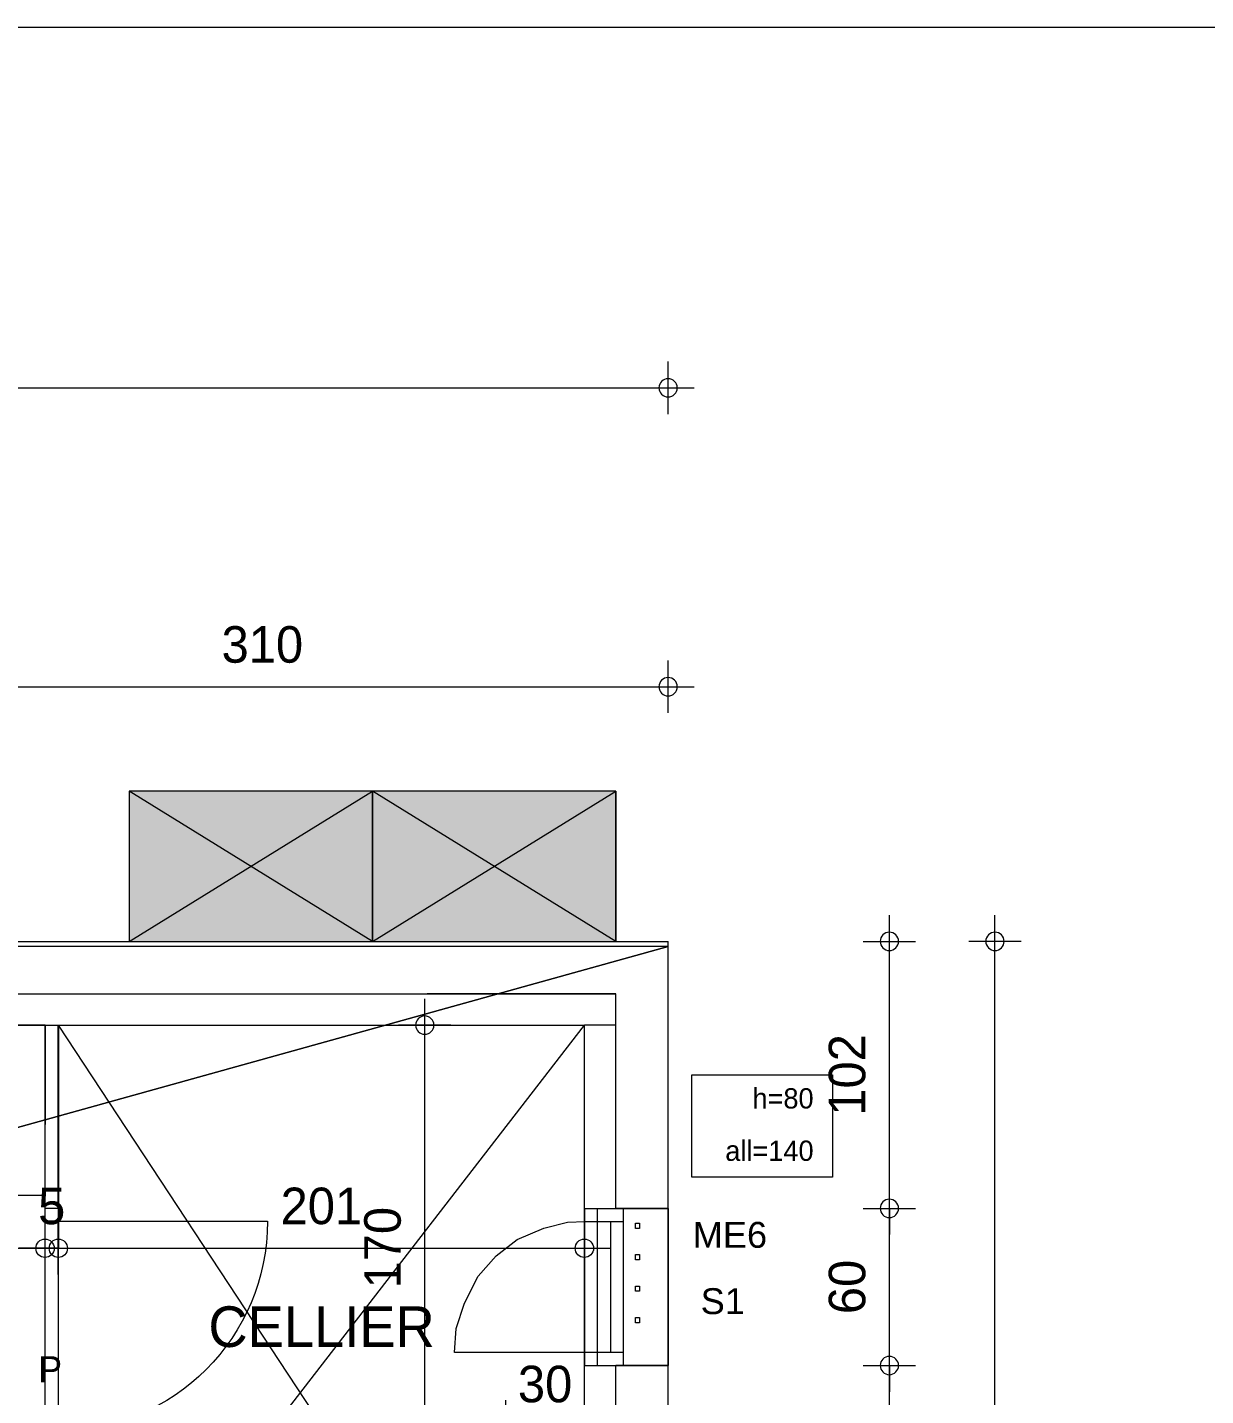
# Model space of a CAD drawing. Header units: metres. Extents: x 1.8 to 61.8, y -53.3 to -11.3.
# Drawn here: x 23.55 to 28.05, y -16.53 to -11.31 of the extents above; entities that cross this region are included whole.
import ezdxf
from ezdxf.enums import TextEntityAlignment as Align
from ezdxf.lldxf.tags import DXFTag

# ---------------------------------------------------------------- set-up
doc = ezdxf.new("R2010")
doc.units = ezdxf.units.M
doc.header["$MEASUREMENT"] = 0
for name, color, linetype in [('Calque commun', 7, 'Continuous'), ('Calque7', 7, 'Continuous'), ('Textes', 7, 'Continuous')]:
    doc.layers.add(name, color=color, linetype=linetype)
doc.styles.add('Arial9', font='arial.ttf', dxfattribs={"height": 0.098961})
doc.styles.add('Century Gothic10', font='GOTHIC.TTF', dxfattribs={"height": 0.077575})
doc.styles.add('Century Gothic15', font='GOTHIC.TTF', dxfattribs={"height": 0.139636})
doc.styles.add('Century Gothic18', font='GOTHIC.TTF', dxfattribs={"height": 0.155151})
tags = doc.linetypes.add('HIDDEN', pattern=[0.375, 0.25, -0.125]).pattern_tags.tags
tags[6:7] = [DXFTag(74, 4), DXFTag(75, 0), DXFTag(340, '0'), DXFTag(46, 1.0), DXFTag(50, 0.0), DXFTag(44, 0.0), DXFTag(45, 0.0)]
tags[4:5] = [DXFTag(74, 4), DXFTag(75, 0), DXFTag(340, '0'), DXFTag(46, 1.0), DXFTag(50, 0.0), DXFTag(44, 0.0), DXFTag(45, 0.0)]
tags = doc.linetypes.add('HIDDEN2', pattern=[0.1875, 0.125, -0.0625]).pattern_tags.tags
tags[6:7] = [DXFTag(74, 4), DXFTag(75, 0), DXFTag(340, '0'), DXFTag(46, 1.0), DXFTag(50, 0.0), DXFTag(44, 0.0), DXFTag(45, 0.0)]
tags[4:5] = [DXFTag(74, 4), DXFTag(75, 0), DXFTag(340, '0'), DXFTag(46, 1.0), DXFTag(50, 0.0), DXFTag(44, 0.0), DXFTag(45, 0.0)]

# ---------------------------------------------------------------- blocks, each defined once
blk = doc.blocks.new('Block52879')
at = {"layer": 'Calque commun', "color": 7, "linetype": 'Continuous', "lineweight": 18}
for p, q in [((25.8015, -14.7998), (26.0015, -14.7998)), ((25.8015, -14.9998), (25.8015, -14.9998))]:
    blk.add_line(p, q, dxfattribs=at)
at = {"layer": 'Calque commun', "color": 7, "linetype": 'Continuous', "lineweight": 9}
blk.add_line((25.8015, -15.1198), (25.6815, -15.1198), dxfattribs=at)
blk = doc.blocks.new('Block52880')
at = {"layer": 'Calque commun', "color": 7, "linetype": 'Continuous', "lineweight": 18}
for p, q in [((26.0015, -15.8198), (26.0015, -14.7998)), ((26.0015, -23.7998), (26.0015, -16.4198))]:
    blk.add_line(p, q, dxfattribs=at)
at = {"layer": 'Calque commun', "color": 7, "linetype": 'Continuous', "lineweight": 9}
for p, q in [((25.8015, -15.8198), (25.8015, -14.9998)), ((25.6815, -15.8198), (25.6815, -15.1198)), ((25.6815, -23.4798), (25.6815, -16.4198)), ((25.8015, -23.5998), (25.8015, -16.4198))]:
    blk.add_line(p, q, dxfattribs=at)
blk = doc.blocks.new('new51')
at = {"layer": 'Calque commun', "color": 5, "linetype": 'Continuous', "lineweight": 9}
blk.add_arc((0, 0), 0.5, 0, 359.99941, dxfattribs=at)
blk = doc.blocks.new('new52')
at = {"layer": 'Calque commun', "color": 5, "linetype": 'Continuous', "lineweight": 9}
blk.add_arc((0, 0), 0.5, 0, 359.99941, dxfattribs=at)
blk = doc.blocks.new('DimLine53193')
at = {"layer": 'Calque commun', "color": 5, "linetype": 'Continuous', "lineweight": 9}
for p, q in [((22.9015, -13.9273), (22.9015, -13.7273)), ((26.0015, -13.9273), (26.0015, -13.7273)), ((22.9015, -13.8273), (22.8015, -13.8273)), ((22.9015, -13.8273), (26.0015, -13.8273)), ((26.0015, -13.8273), (26.1015, -13.8273))]:
    blk.add_line(p, q, dxfattribs=at)
at = {"layer": 'Calque commun', "color": 5, "linetype": 'Continuous', "lineweight": 9, "xscale": 0.07000000029802322, "yscale": 0.07000000029802322, "zscale": 0.07000000029802322}
for name, p in [('new51', (22.9015, -13.8273)), ('new52', (26.0015, -13.8273))]:
    blk.add_blockref(name, p, dxfattribs=at)
at = {"layer": 'Calque commun', "color": 5, "linetype": 'Continuous', "lineweight": 9, "style": 'Century Gothic15'}
blk.add_text('310', height=0.13964, dxfattribs=at).set_placement((24.4515, -13.7773), align=Align.BOTTOM_CENTER)
blk = doc.blocks.new('new54')
at = {"layer": 'Calque commun', "color": 5, "linetype": 'Continuous', "lineweight": 9}
blk.add_arc((0, 0), 0.5, 0, 359.99941, dxfattribs=at)
blk = doc.blocks.new('DimLine53238')
at = {"layer": 'Calque commun', "color": 5, "linetype": 'Continuous', "lineweight": 9}
for p, q in [((27.2499, -14.7998, 0), (27.2499, -14.6998, 0)), ((27.3499, -14.7998, 0), (27.1499, -14.7998, 0)), ((27.2499, -23.7998, 0), (27.2499, -14.7998, 0))]:
    blk.add_line(p, q, dxfattribs=at)
at = {"layer": 'Calque commun', "color": 5, "linetype": 'Continuous', "lineweight": 9, "xscale": 0.07000000029802322, "yscale": 0.07000000029802322, "zscale": 0.07000000029802322, "rotation": 90}
blk.add_blockref('new54', (27.2499, -14.7998, 0), dxfattribs=at)
blk = doc.blocks.new('Block53986')
at = {"layer": 'Calque commun', "color": 7, "linetype": 'Continuous', "lineweight": 18}
for p, q in [((20.6815, -14.7998), (22.1015, -14.7998)), ((22.9015, -14.7998), (26.0015, -14.7998))]:
    blk.add_line(p, q, dxfattribs=at)
at = {"layer": 'Calque commun', "color": 7, "linetype": 'Continuous', "lineweight": 9}
for p, q in [((20.6815, -14.9998), (22.1015, -14.9998)), ((22.9015, -14.9998), (25.8015, -14.9998)), ((20.6815, -15.1198), (22.1015, -15.1198)), ((22.9015, -15.1198), (25.6815, -15.1198))]:
    blk.add_line(p, q, dxfattribs=at)
blk = doc.blocks.new('new123')
at = {"layer": 'Calque commun', "color": 5, "linetype": 'Continuous', "lineweight": 9}
blk.add_arc((0, 0), 0.5, 0, 359.99941, dxfattribs=at)
blk = doc.blocks.new('new124')
at = {"layer": 'Calque commun', "color": 5, "linetype": 'Continuous', "lineweight": 9}
blk.add_arc((0, 0), 0.5, 0, 359.99941, dxfattribs=at)
blk = doc.blocks.new('DimLine55593')
at = {"layer": 'Calque commun', "color": 5, "linetype": 'Continuous', "lineweight": 9}
for p, q in [((19.4015, -12.7855), (19.4015, -12.5855)), ((26.0015, -12.7855), (26.0015, -12.5855)), ((19.4015, -12.6855), (19.3015, -12.6855)), ((19.4015, -12.6855), (26.0015, -12.6855)), ((26.0015, -12.6855), (26.1015, -12.6855))]:
    blk.add_line(p, q, dxfattribs=at)
at = {"layer": 'Calque commun', "color": 5, "linetype": 'Continuous', "lineweight": 9, "xscale": 0.07000000029802322, "yscale": 0.07000000029802322, "zscale": 0.07000000029802322}
for name, p in [('new123', (19.4015, -12.6855)), ('new124', (26.0015, -12.6855))]:
    blk.add_blockref(name, p, dxfattribs=at)
at = {"layer": 'Calque commun', "color": 5, "linetype": 'Continuous', "lineweight": 9, "style": 'Century Gothic15'}
blk.add_text('660', height=0.13964, dxfattribs=at).set_placement((22.7015, -12.6355), align=Align.BOTTOM_CENTER)
blk = doc.blocks.new('@PRES_1_$$_1-13')
at = {"layer": 'Calque commun', "color": 5, "linetype": 'Continuous', "lineweight": 9}
for p, q in [((0, 0.32), (0.6, 0.32)), ((0.6, 0.15), (0, 0.15)), ((0.05, 0.05), (0.05, 0.15)), ((0.55, 0.15), (0.55, 0.05)), ((0.05, 0.1), (0.55, 0.1)), ((0.6, 0.05), (0, 0.05)), ((0, 0), (0.6, 0))]:
    blk.add_line(p, q, dxfattribs=at)
blk = doc.blocks.new('@PRES_1_$$_1-14')
at = {"layer": 'Calque commun', "color": 0, "linetype": 'ByBlock', "lineweight": -2}
blk.add_line((0, 0), (0, 0.32), dxfattribs=at)
blk = doc.blocks.new('@PRES_1_$$_1-15')
at = {"layer": 'Calque commun', "color": 0, "linetype": 'ByBlock', "lineweight": -2}
blk.add_line((0, 0), (0, 0.32), dxfattribs=at)
blk = doc.blocks.new('INTER_2D_COMB5')
at = {"layer": 'Calque commun', "color": 0, "linetype": 'ByBlock', "lineweight": -2}
blk.add_blockref('@PRES_1_$$_1-13', (0, 0), dxfattribs=at)
at = {"layer": 'Calque commun', "color": 7, "linetype": 'Continuous', "lineweight": 9}
blk.add_blockref('@PRES_1_$$_1-14', (0, 0), dxfattribs=at)
at = {"layer": 'Calque commun', "color": 7, "linetype": 'Continuous', "lineweight": 9, "extrusion": (0, 0, -1), "xscale": -1, "yscale": -1, "zscale": -1, "rotation": -180}
blk.add_blockref('@PRES_1_$$_1-15', (-0.6, 0), dxfattribs=at)
blk = doc.blocks.new('PLACED_COMB5')
at = {"layer": 'Calque commun', "color": 0, "linetype": 'ByBlock', "lineweight": -2}
blk.add_blockref('INTER_2D_COMB5', (0, 0), dxfattribs=at)
blk = doc.blocks.new('new275')
at = {"layer": 'Calque commun', "color": 5, "linetype": 'Continuous', "lineweight": 9}
blk.add_arc((0, 0), 0.5, 0, 359.99941, dxfattribs=at)
blk = doc.blocks.new('new276')
at = {"layer": 'Calque commun', "color": 5, "linetype": 'Continuous', "lineweight": 9}
blk.add_arc((0, 0), 0.5, 0, 359.99941, dxfattribs=at)
blk = doc.blocks.new('DimLine58940')
at = {"layer": 'Calque commun', "color": 5, "linetype": 'Continuous', "lineweight": 9}
for p, q in [((26.8466, -14.7998), (26.8466, -14.6998)), ((26.7466, -14.7998), (26.9466, -14.7998)), ((26.8466, -15.8198), (26.8466, -14.7998)), ((26.7466, -15.8198), (26.9466, -15.8198)), ((26.8466, -15.8198), (26.8466, -15.9198))]:
    blk.add_line(p, q, dxfattribs=at)
at = {"layer": 'Calque commun', "color": 5, "linetype": 'Continuous', "lineweight": 9, "xscale": 0.07000000029802322, "yscale": 0.07000000029802322, "zscale": 0.07000000029802322, "rotation": 90}
for name, p in [('new276', (26.8466, -14.7998)), ('new275', (26.8466, -15.8198))]:
    blk.add_blockref(name, p, dxfattribs=at)
at = {"layer": 'Calque commun', "color": 5, "linetype": 'Continuous', "lineweight": 9, "style": 'Century Gothic15'}
blk.add_text('102', height=0.13964, rotation=90, dxfattribs=at).set_placement((26.7966, -15.3098), align=Align.BOTTOM_CENTER)
blk = doc.blocks.new('new277')
at = {"layer": 'Calque commun', "color": 5, "linetype": 'Continuous', "lineweight": 9}
blk.add_arc((0, 0), 0.5, 0, 359.99941, dxfattribs=at)
blk = doc.blocks.new('new278')
at = {"layer": 'Calque commun', "color": 5, "linetype": 'Continuous', "lineweight": 9}
blk.add_arc((0, 0), 0.5, 0, 359.99941, dxfattribs=at)
blk = doc.blocks.new('DimLine58948')
at = {"layer": 'Calque commun', "color": 5, "linetype": 'Continuous', "lineweight": 9}
for p, q in [((26.8466, -15.8198), (26.8466, -15.7198)), ((26.7466, -15.8198), (26.9466, -15.8198)), ((26.8466, -16.4198), (26.8466, -15.8198)), ((26.7466, -16.4198), (26.9466, -16.4198)), ((26.8466, -16.4198), (26.8466, -16.5198))]:
    blk.add_line(p, q, dxfattribs=at)
at = {"layer": 'Calque commun', "color": 5, "linetype": 'Continuous', "lineweight": 9, "xscale": 0.07000000029802322, "yscale": 0.07000000029802322, "zscale": 0.07000000029802322, "rotation": 90}
for name, p in [('new278', (26.8466, -15.8198)), ('new277', (26.8466, -16.4198))]:
    blk.add_blockref(name, p, dxfattribs=at)
at = {"layer": 'Calque commun', "color": 5, "linetype": 'Continuous', "lineweight": 9, "style": 'Century Gothic15'}
blk.add_text('60', height=0.13964, rotation=90, dxfattribs=at).set_placement((26.7966, -16.1198), align=Align.BOTTOM_CENTER)
blk = doc.blocks.new('new280')
at = {"layer": 'Calque commun', "color": 5, "linetype": 'Continuous', "lineweight": 9}
blk.add_arc((0, 0), 0.5, 0, 359.99941, dxfattribs=at)
blk = doc.blocks.new('DimLine58956')
at = {"layer": 'Calque commun', "color": 5, "linetype": 'Continuous', "lineweight": 9}
for p, q in [((26.8466, -16.4198), (26.8466, -16.3198)), ((26.7466, -16.4198), (26.9466, -16.4198)), ((26.8466, -23.7998), (26.8466, -16.4198))]:
    blk.add_line(p, q, dxfattribs=at)
at = {"layer": 'Calque commun', "color": 5, "linetype": 'Continuous', "lineweight": 9, "xscale": 0.07000000029802322, "yscale": 0.07000000029802322, "zscale": 0.07000000029802322, "rotation": 90}
blk.add_blockref('new280', (26.8466, -16.4198), dxfattribs=at)
blk = doc.blocks.new('XMODULE1PGNONPMR25')
at = {"layer": 'Calque commun', "color": 5, "linetype": 'Continuous', "lineweight": 9}
blk.add_arc((0, 0), 0.5, 0, 359.99941, dxfattribs=at)
blk = doc.blocks.new('XMODULE1PGNONPMR26')
at = {"layer": 'Calque commun', "color": 5, "linetype": 'Continuous', "lineweight": 9}
blk.add_arc((0, 0), 0.5, 0, 359.99941, dxfattribs=at)
blk = doc.blocks.new('DimLine53452')
at = {"layer": 'Calque commun', "color": 5, "linetype": 'Continuous', "lineweight": 9}
for p, q in [((10.8722, -16.9433), (10.8722, -16.7433)), ((12.8815, -16.9433), (12.8815, -16.7433)), ((10.8722, -16.8433), (10.7722, -16.8433)), ((10.8722, -16.8433), (12.8815, -16.8433)), ((12.8815, -16.8433), (12.9815, -16.8433))]:
    blk.add_line(p, q, dxfattribs=at)
at = {"layer": 'Calque commun', "color": 5, "linetype": 'Continuous', "lineweight": 9, "extrusion": (0, 0, -1), "xscale": 0.07000000029802322, "yscale": 0.07000000029802322, "zscale": 0.07000000029802322}
for name, p in [('XMODULE1PGNONPMR25', (-10.8722, -16.8433)), ('XMODULE1PGNONPMR26', (-12.8815, -16.8433))]:
    blk.add_blockref(name, p, dxfattribs=at)
at = {"layer": 'Calque commun', "color": 5, "linetype": 'Continuous', "lineweight": 9, "style": 'Century Gothic15'}
blk.add_text('201', height=0.13964, dxfattribs=at).set_placement((11.8769, -16.7933), align=Align.BOTTOM_CENTER)
blk = doc.blocks.new('XMODULE1PGNONPMR27')
at = {"layer": 'Calque commun', "color": 5, "linetype": 'Continuous', "lineweight": 9}
blk.add_arc((0, 0), 0.5, 0, 359.99941, dxfattribs=at)
blk = doc.blocks.new('XMODULE1PGNONPMR28')
at = {"layer": 'Calque commun', "color": 5, "linetype": 'Continuous', "lineweight": 9}
blk.add_arc((0, 0), 0.5, 0, 359.99941, dxfattribs=at)
blk = doc.blocks.new('DimLine53460')
at = {"layer": 'Calque commun', "color": 5, "linetype": 'Continuous', "lineweight": 9}
for p, q in [((10.8215, -16.9433), (10.8215, -16.7433)), ((10.8722, -16.9433), (10.8722, -16.7433)), ((10.8215, -16.8433), (10.7215, -16.8433)), ((10.8215, -16.8433), (10.8722, -16.8433)), ((10.8722, -16.8433), (10.9722, -16.8433))]:
    blk.add_line(p, q, dxfattribs=at)
at = {"layer": 'Calque commun', "color": 5, "linetype": 'Continuous', "lineweight": 9, "extrusion": (0, 0, -1), "xscale": 0.07000000029802322, "yscale": 0.07000000029802322, "zscale": 0.07000000029802322}
for name, p in [('XMODULE1PGNONPMR27', (-10.8215, -16.8433)), ('XMODULE1PGNONPMR28', (-10.8722, -16.8433))]:
    blk.add_blockref(name, p, dxfattribs=at)
at = {"layer": 'Calque commun', "color": 5, "linetype": 'Continuous', "lineweight": 9, "style": 'Century Gothic15'}
blk.add_text('5', height=0.1396, dxfattribs=at).set_placement((10.8469, -16.7933), align=Align.BOTTOM_CENTER)
blk = doc.blocks.new('XMODULE1PGNONPMR29')
at = {"layer": 'Calque commun', "color": 5, "linetype": 'Continuous', "lineweight": 9}
blk.add_arc((0, 0), 0.5, 0, 359.99941, dxfattribs=at)
blk = doc.blocks.new('XMODULE1PGNONPMR30')
at = {"layer": 'Calque commun', "color": 5, "linetype": 'Continuous', "lineweight": 9}
blk.add_arc((0, 0), 0.5, 0, 359.99941, dxfattribs=at)
blk = doc.blocks.new('DimLine53468')
at = {"layer": 'Calque commun', "color": 5, "linetype": 'Continuous', "lineweight": 9}
for p, q in [((8.2748, -16.9433), (8.2748, -16.7433)), ((10.8215, -16.9433), (10.8215, -16.7433)), ((8.2748, -16.8433), (8.1748, -16.8433)), ((8.2748, -16.8433), (10.8215, -16.8433)), ((10.8215, -16.8433), (10.9215, -16.8433))]:
    blk.add_line(p, q, dxfattribs=at)
at = {"layer": 'Calque commun', "color": 5, "linetype": 'Continuous', "lineweight": 9, "extrusion": (0, 0, -1), "xscale": 0.07000000029802322, "yscale": 0.07000000029802322, "zscale": 0.07000000029802322}
for name, p in [('XMODULE1PGNONPMR29', (-8.2748, -16.8433)), ('XMODULE1PGNONPMR30', (-10.8215, -16.8433))]:
    blk.add_blockref(name, p, dxfattribs=at)
at = {"layer": 'Calque commun', "color": 5, "linetype": 'Continuous', "lineweight": 9, "style": 'Century Gothic15'}
blk.add_text('255', height=0.13964, dxfattribs=at).set_placement((9.5482, -16.7933), align=Align.BOTTOM_CENTER)
blk = doc.blocks.new('XMODULE1PGNONPMR33')
at = {"layer": 'Calque commun', "color": 5, "linetype": 'Continuous', "lineweight": 9}
blk.add_arc((0, 0), 0.5, 0, 359.99941, dxfattribs=at)
blk = doc.blocks.new('XMODULE1PGNONPMR34')
at = {"layer": 'Calque commun', "color": 5, "linetype": 'Continuous', "lineweight": 9}
blk.add_arc((0, 0), 0.5, 0, 359.99941, dxfattribs=at)
blk = doc.blocks.new('DimLine53500')
at = {"layer": 'Calque commun', "color": 5, "linetype": 'Continuous', "lineweight": 9}
for p, q in [((12.272, -15.9912), (12.272, -15.8912)), ((12.372, -15.9912), (12.172, -15.9912)), ((12.272, -17.6912), (12.272, -15.9912)), ((12.372, -17.6912), (12.172, -17.6912)), ((12.272, -17.6912), (12.272, -17.7912))]:
    blk.add_line(p, q, dxfattribs=at)
at = {"layer": 'Calque commun', "color": 5, "linetype": 'Continuous', "lineweight": 9, "xscale": 0.07000000029802322, "yscale": 0.07000000029802322, "zscale": 0.07000000029802322, "rotation": 90}
for name, p in [('XMODULE1PGNONPMR34', (12.272, -15.9912)), ('XMODULE1PGNONPMR33', (12.272, -17.6912))]:
    blk.add_blockref(name, p, dxfattribs=at)
at = {"layer": 'Calque commun', "color": 5, "linetype": 'Continuous', "lineweight": 9, "style": 'Century Gothic15'}
blk.add_text('170', height=0.13964, rotation=90, dxfattribs=at).set_placement((12.222, -16.8412), align=Align.BOTTOM_CENTER)
blk = doc.blocks.new('XMODULE1PGNONPMR47')
at = {"layer": 'Calque commun', "color": 5, "linetype": 'Continuous', "lineweight": 9}
blk.add_arc((0, 0), 0.5, 0, 359.99941, dxfattribs=at)
blk = doc.blocks.new('XMODULE1PGNONPMR48')
at = {"layer": 'Calque commun', "color": 5, "linetype": 'Continuous', "lineweight": 9}
blk.add_arc((0, 0), 0.5, 0, 359.99941, dxfattribs=at)
blk = doc.blocks.new('DimLine55785')
at = {"layer": 'Calque commun', "color": 5, "linetype": 'Continuous', "lineweight": 9}
for p, q in [((12.5815, -17.6236), (12.5815, -17.4236)), ((12.8815, -17.6236), (12.8815, -17.4236)), ((12.5815, -17.5236), (12.4815, -17.5236)), ((12.5815, -17.5236), (12.8815, -17.5236)), ((12.8815, -17.5236), (12.9815, -17.5236))]:
    blk.add_line(p, q, dxfattribs=at)
at = {"layer": 'Calque commun', "color": 5, "linetype": 'Continuous', "lineweight": 9, "extrusion": (0, 0, -1), "xscale": 0.07000000029802322, "yscale": 0.07000000029802322, "zscale": 0.07000000029802322}
for name, p in [('XMODULE1PGNONPMR47', (-12.5815, -17.5236)), ('XMODULE1PGNONPMR48', (-12.8815, -17.5236))]:
    blk.add_blockref(name, p, dxfattribs=at)
at = {"layer": 'Calque commun', "color": 5, "linetype": 'Continuous', "lineweight": 9, "style": 'Century Gothic15'}
blk.add_text('30', height=0.13964, dxfattribs=at).set_placement((12.7315, -17.4736), align=Align.BOTTOM_CENTER)
blk = doc.blocks.new('60x65')
at = {"layer": 'Calque commun', "color": 7, "linetype": 'HIDDEN', "lineweight": 9}
mesh = blk.add_polyface(dxfattribs=at)
corners = [(0, 0.6), (0.65, 0.6), (0.65, 0), (0, 0)]
mesh.append_faces([[corners[k] for k in face] for face in [(0, 1, 2, 3)]], dxfattribs={"color": 7})
blk = doc.blocks.new('@PRES_1_$$_1-28')
at = {"layer": 'Calque commun', "color": 5, "linetype": 'Continuous', "lineweight": 9}
blk.add_line((0.05, 0.05), (0.05, 0.85), dxfattribs=at)
at = {"layer": 'Calque commun', "color": 5, "linetype": 'Continuous', "lineweight": 9, "extrusion": (0, 0, -1)}
blk.add_arc((-0.05, 0.05), 0.8, 90, 180, dxfattribs=at)
at = {"layer": 'Calque commun', "color": 5, "linetype": 'Continuous', "lineweight": 9}
mesh = blk.add_polyface(dxfattribs=at)
corners = [(0, 0), (0, 0.05), (0.05, 0.05), (0.05, 0)]
mesh.append_faces([[corners[k] for k in face] for face in [(0, 1, 2, 3)]], dxfattribs={"color": 5})
mesh = blk.add_polyface(dxfattribs=at)
corners = [(0.85, 0), (0.85, 0.05), (0.9, 0.05), (0.9, 0)]
mesh.append_faces([[corners[k] for k in face] for face in [(0, 1, 2, 3)]], dxfattribs={"color": 5})
blk = doc.blocks.new('@PRES_1_$$_1-29')
at = {"layer": 'Calque commun', "color": 0, "linetype": 'Continuous', "lineweight": 9}
blk.add_line((0, 0), (0, 0.05), dxfattribs=at)
blk = doc.blocks.new('@PRES_1_$$_1-30')
at = {"layer": 'Calque commun', "color": 0, "linetype": 'Continuous', "lineweight": 9}
blk.add_line((0, 0), (0, 0.05), dxfattribs=at)
blk = doc.blocks.new('INTER_2D_COMB10')
at = {"layer": 'Calque7', "color": 0, "linetype": 'ByBlock', "lineweight": -2}
blk.add_blockref('@PRES_1_$$_1-28', (0, 0), dxfattribs=at)
at = {"layer": 'Calque7', "color": 15, "linetype": 'ByBlock', "lineweight": -2}
blk.add_blockref('@PRES_1_$$_1-29', (0, 0), dxfattribs=at)
at = {"layer": 'Calque7', "color": 15, "linetype": 'ByBlock', "lineweight": -2, "extrusion": (0, 0, -1), "xscale": -1, "yscale": -1, "zscale": -1, "rotation": -180}
blk.add_blockref('@PRES_1_$$_1-30', (-0.9, 0), dxfattribs=at)
blk = doc.blocks.new('PLACED_COMB10')
at = {"layer": 'Calque7', "color": 0, "linetype": 'ByBlock', "lineweight": -2}
blk.add_blockref('INTER_2D_COMB10', (0, 0), dxfattribs=at)
blk = doc.blocks.new('XMODULE1PGNONPMR75')
at = {"layer": 'Calque commun', "color": 7, "linetype": 'Continuous', "lineweight": 9}
blk.add_line((10.8215, -15.9912), (10.8215, -16.3712), dxfattribs=at)
at = {"layer": 'Calque commun', "color": 15, "linetype": 'Continuous', "lineweight": 18}
for p, q in [((10.8215, -15.9912), (10.8715, -15.9912)), ((10.8215, -16.6905), (10.8215, -15.9912)), ((10.8715, -16.6905), (10.8715, -15.9912))]:
    blk.add_line(p, q, dxfattribs=at)
at = {"layer": 'Calque commun', "color": 9, "linetype": 'HIDDEN2', "lineweight": 9}
for p, q in [((10.8715, -18.5912), (12.8815, -15.9912)), ((10.8715, -15.9912), (12.5815, -18.5893))]:
    blk.add_line(p, q, dxfattribs=at)
at = {"layer": 'Calque commun', "color": 5, "linetype": 'Continuous', "lineweight": 9}
for name in ['DimLine53500', 'DimLine53468', 'DimLine53460', 'DimLine53452', 'DimLine55785']:
    blk.add_blockref(name, (0, 0), dxfattribs=at)
at = {"layer": 'Calque commun', "color": 0, "linetype": 'ByBlock', "lineweight": -2, "extrusion": (0, 0, -1), "xscale": -1, "yscale": -1, "zscale": -1, "rotation": -90}
blk.add_blockref('60x65', (-10.2215, -16.6412), dxfattribs=at)
at = {"layer": 'Calque commun', "color": 0, "linetype": 'ByBlock', "lineweight": -2, "rotation": -90.00000000000001}
blk.add_blockref('PLACED_COMB10', (10.8215, -16.6905), dxfattribs=at)
at = {"layer": 'Textes', "color": 5, "linetype": 'ByBlock', "lineweight": -2, "style": 'Century Gothic18'}
blk.add_text('CELLIER', height=0.15515, dxfattribs=at).set_placement((11.4454, -17.0653), align=Align.TOP_LEFT)
at = {"layer": 'Calque commun', "color": 9, "linetype": 'Continuous', "lineweight": 9}
mesh = blk.add_polyface(dxfattribs=at)
corners = [(10.8215, -18.6712), (10.8215, -15.9912), (8.2716, -15.9912), (8.2816, -18.6712)]
mesh.append_faces([[corners[k] for k in face] for face in [(0, 1, 2, 3)]], dxfattribs={"color": 9})
at = {"layer": 'Calque commun', "color": 9, "linetype": 'Continuous', "lineweight": 18}
mesh = blk.add_polyface(dxfattribs=at)
corners = [(12.8815, -15.9912), (10.8726, -15.9928), (10.8719, -17.6935), (12.8815, -17.6912)]
mesh.append_faces([[corners[k] for k in face] for face in [(0, 1, 2, 3)]], dxfattribs={"color": 9})
at = {"layer": 'Calque commun', "color": 9, "linetype": 'Continuous', "lineweight": 9}
mesh = blk.add_polyface(dxfattribs=at)
corners = [(10.8615, -20.6013), (12.8815, -20.6013), (12.8815, -24.3512), (10.8615, -19.5712), (10.8615, -19.6512), (10.5815, -19.6512), (8.2215, -18.6712), (10.5815, -20.5513), (7.2216, -19.6158), (7.2216, -19.0635), (6.9215, -16.2714), (6.8815, -24.3512), (10.8615, -20.5513), (11.7015, -18.6712), (8.2215, -16.2714), (6.8815, -19.6158), (11.7015, -19.5712), (6.9215, -19.0635)]
mesh.append_faces([[corners[k] for k in face] for face in [(6, 10, 14)]], dxfattribs={"vtx0": -1, "color": 9})
mesh.append_faces([[corners[k] for k in face] for face in [(11, 7, 2)]], dxfattribs={"vtx0": -1, "vtx1": -1, "color": 9})
mesh.append_faces([[corners[k] for k in face] for face in [(6, 7, 8), (7, 0, 2), (6, 9, 10), (3, 5, 13), (11, 8, 7)]], dxfattribs={"vtx0": -1, "vtx1": -1, "vtx2": -1, "color": 9})
mesh.append_faces([[corners[k] for k in face] for face in [(6, 5, 7), (6, 8, 9)]], dxfattribs={"vtx0": -1, "vtx2": -1, "color": 9})
mesh.append_faces([[corners[k] for k in face] for face in [(16, 3, 13)]], dxfattribs={"vtx1": -1, "color": 9})
mesh.append_faces([[corners[k] for k in face] for face in [(6, 13, 5)]], dxfattribs={"vtx1": -1, "vtx2": -1, "color": 9})
mesh.append_faces([[corners[k] for k in face] for face in [(0, 1, 2), (3, 4, 5), (7, 12, 0), (11, 15, 8), (9, 17, 10)]], dxfattribs={"vtx2": -1, "color": 9})

msp = doc.modelspace()

# ---------------------------------------------------------------- linework, layer by layer
at = {"layer": 'Calque commun', "color": 12, "linetype": 'Continuous', "lineweight": 18}
for p, q in [((22.9015, -14.9998), (24.4815, -15.0001)), ((25.8015, -15.0001), (25.0815, -15.0001)), ((25.8015, -15.8198), (25.8015, -15.0001)), ((26.0015, -15.8198), (25.8015, -15.8198)), ((26.0015, -16.4198), (25.8015, -16.4198)), ((25.8015, -23.6001), (25.8015, -16.4198))]:
    msp.add_line(p, q, dxfattribs=at)
at = {"layer": 'Calque commun', "color": 7, "linetype": 'Continuous', "lineweight": 9}
msp.add_line((24.4815, -15.1198), (25.6815, -15.1198), dxfattribs=at)
at = {"layer": 'Calque commun', "color": 7, "linetype": 'HIDDEN', "lineweight": 9, "flags": 128}
for points in [[(23.9426, -14.7998), (24.8721, -14.7998), (24.8721, -14.2258), (23.9426, -14.2258), (23.9426, -14.7998), (24.8721, -14.2258), (24.8721, -14.7998), (23.9426, -14.2258)], [(24.8721, -14.7998), (25.8015, -14.7998), (25.8015, -14.2258), (24.8721, -14.2258), (24.8721, -14.7998), (25.8015, -14.2258), (25.8015, -14.7998), (24.8721, -14.2258)], [(25.735, -16.3698), (25.185, -16.3698), (25.1922, -16.2783), (25.2234, -16.1812), (25.2754, -16.0789), (25.3447, -16.0009), (25.4244, -15.9385), (25.5267, -15.8952), (25.6168, -15.8727), (25.685, -15.8698), (25.735, -15.8698)]]:
    msp.add_lwpolyline(points, dxfattribs=at)
at = {"layer": 'Calque commun', "color": 43, "linetype": 'HIDDEN', "lineweight": 9}
msp.add_trace([(23.9426, -14.2258), (23.9426, -14.7998), (25.8015, -14.2258), (25.8015, -14.7998)], dxfattribs=at)

# ---------------------------------------------------------------- block references
at = {"layer": 'Calque commun', "color": 5, "linetype": 'Continuous', "lineweight": 9}
for name in ['DimLine55593', 'DimLine53193', 'DimLine58940', 'DimLine53238', 'DimLine58948', 'DimLine58956']:
    msp.add_blockref(name, (0, 0), dxfattribs=at)
at = {"layer": 'Calque commun', "color": 0, "linetype": 'ByBlock', "lineweight": -2}
for name, p in [('Block53986', (0, 0)), ('Block52879', (0, 0)), ('Block52880', (0, 0)), ('XMODULE1PGNONPMR75', (12.8, 0.8714))]:
    msp.add_blockref(name, p, dxfattribs=at)
at = {"layer": 'Calque commun', "color": 0, "linetype": 'ByBlock', "lineweight": -2, "rotation": -90.00000000000001}
msp.add_blockref('PLACED_COMB5', (25.6815, -15.8198), dxfattribs=at)

# ---------------------------------------------------------------- texts
at = {"layer": 'Calque commun', "color": 5, "linetype": 'ByBlock', "lineweight": -2, "insert": (26.5572, -15.3606), "char_height": 0.07758, "attachment_point": 3, "line_spacing_factor": 1.546883, "style": 'Century Gothic10'}
msp.add_mtext('h=80\\Pall=140', dxfattribs=at)
at = {"layer": 'Textes', "color": 5, "linetype": 'ByBlock', "lineweight": -2, "style": 'Arial9'}
for s, p in [('ME6', (26.3795, -15.9999)), ('S1', (26.2948, -16.2532))]:
    msp.add_text(s, height=0.09896, dxfattribs=at).set_placement(p, align=Align.BOTTOM_RIGHT)
msp.add_text('P', height=0.099, dxfattribs=at).set_placement((23.5945, -16.5132), align=Align.BOTTOM_LEFT)

# ---------------------------------------------------------------- meshes
at = {"layer": 'Calque commun', "color": 7, "linetype": 'Continuous', "lineweight": 9}
mesh = msp.add_polyface(dxfattribs=at)
corners = [(61.7636, -11.3086), (1.7636, -11.3086), (1.7636, -53.3086), (61.7636, -53.3086)]
mesh.append_faces([[corners[k] for k in face] for face in [(0, 1, 2, 3)]], dxfattribs={"color": 7})
at = {"layer": 'Calque commun', "color": 9, "linetype": 'Continuous', "lineweight": 9}
mesh = msp.add_polyface(dxfattribs=at)
corners = [(19.4015, -16.6552), (19.6015, -23.8198), (26.0015, -23.8198), (6.6015, -23.8198), (13.0015, -23.8198), (13.0015, -16.6552), (26.0015, -14.8198), (6.6015, -14.8198), (13.0015, -25.6552), (13.2015, -14.8198), (19.4015, -14.8198), (13.2015, -16.6552), (19.6015, -25.6552)]
mesh.append_faces([[corners[k] for k in face] for face in [(6, 0, 2), (3, 5, 7), (8, 1, 4)]], dxfattribs={"vtx0": -1, "vtx1": -1, "color": 9})
mesh.append_faces([[corners[k] for k in face] for face in [(0, 4, 1)]], dxfattribs={"vtx0": -1, "vtx1": -1, "vtx2": -1, "color": 9})
mesh.append_faces([[corners[k] for k in face] for face in [(0, 1, 2)]], dxfattribs={"vtx0": -1, "vtx2": -1, "color": 9})
mesh.append_faces([[corners[k] for k in face] for face in [(12, 1, 8)]], dxfattribs={"vtx1": -1, "color": 9})
mesh.append_faces([[corners[k] for k in face] for face in [(3, 4, 5), (9, 7, 5), (0, 5, 4)]], dxfattribs={"vtx1": -1, "vtx2": -1, "color": 9})
mesh.append_faces([[corners[k] for k in face] for face in [(6, 10, 0), (5, 11, 9)]], dxfattribs={"vtx2": -1, "color": 9})
at = {"layer": 'Calque commun', "color": 11, "linetype": 'Continuous', "lineweight": 18}
mesh = msp.add_polyface(dxfattribs=at)
corners = [(26.0914, -15.3098), (26.6298, -15.3098), (26.6298, -15.7005), (26.0914, -15.7005)]
mesh.append_faces([[corners[k] for k in face] for face in [(0, 1, 2, 3)]], dxfattribs={"color": 11})
at = {"layer": 'Calque commun', "color": 25, "linetype": 'Continuous', "lineweight": 18}
mesh = msp.add_polyface(dxfattribs=at)
corners = [(25.8774, -15.8962), (25.8774, -15.8762), (25.8924, -15.8762), (25.8924, -15.8962)]
mesh.append_faces([[corners[k] for k in face] for face in [(0, 1, 2, 3)]], dxfattribs={"color": 25})
mesh = msp.add_polyface(dxfattribs=at)
corners = [(25.8774, -16.0162), (25.8774, -15.9962), (25.8924, -15.9962), (25.8924, -16.0162)]
mesh.append_faces([[corners[k] for k in face] for face in [(0, 1, 2, 3)]], dxfattribs={"color": 25})
mesh = msp.add_polyface(dxfattribs=at)
corners = [(25.8774, -16.1362), (25.8774, -16.1162), (25.8924, -16.1162), (25.8924, -16.1362)]
mesh.append_faces([[corners[k] for k in face] for face in [(0, 1, 2, 3)]], dxfattribs={"color": 25})
mesh = msp.add_polyface(dxfattribs=at)
corners = [(25.8774, -16.2562), (25.8774, -16.2362), (25.8924, -16.2362), (25.8924, -16.2562)]
mesh.append_faces([[corners[k] for k in face] for face in [(0, 1, 2, 3)]], dxfattribs={"color": 25})

doc.saveas('drawing.dxf')
